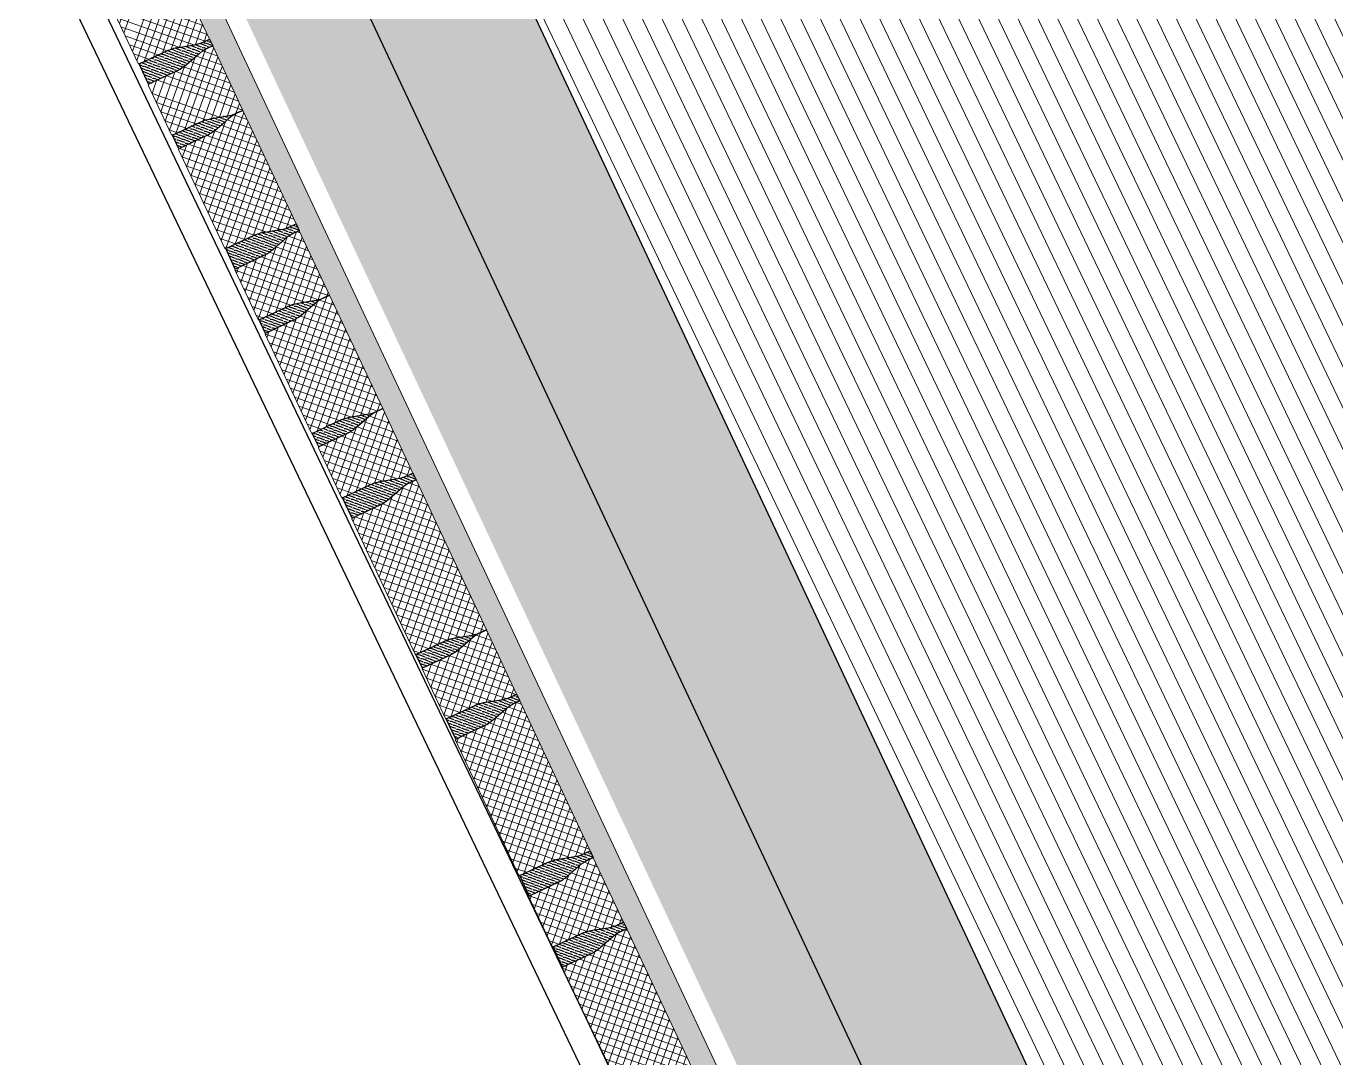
# Model space of a CAD drawing. Header units: metres. Extents: x 679304 to 680626, y 2747329 to 2750056.
# Drawn here: x 679539.808 to 679541.556, y 2747428.371 to 2747429.749 of the extents above; entities that cross this region are included whole.
import ezdxf

# ---------------------------------------------------------------- set-up
doc = ezdxf.new("R2010")
doc.units = ezdxf.units.M
doc.header["$XCLIPFRAME"] = 0
doc.layers.add('-aux', color=50, linetype='Continuous', plot=False)
doc.layers.add('00_Aux', color=5, linetype='Continuous', plot=False)
for name, color, linetype, lineweight in [('02-L-projecció', 6, 'Continuous', 5), ('02-L-seccionat', 4, 'Continuous', 5), ('3-TR Formigó', 252, 'Continuous', 0), ('3-TR terra compactada', 45, 'Continuous', 0), ('3-TR Tot-u', 37, 'Continuous', 0)]:
    doc.layers.add(name, color=color, linetype=linetype, lineweight=lineweight)
doc.layers.add('3-TR tot_u', color=8, linetype='Continuous', lineweight=5, true_color=0x787878)
for name, color, linetype, true_color in [('EIT_3 TR sorra', 9, 'Continuous', 0xd8ceb0), ('SL_TREE_ACACIA_PYCNANTHA', 52, 'Continuous', 0xe0e000), ('SL_TREE_BOMBAX_CEIBA', 24, 'Continuous', 0x8f2400)]:
    doc.layers.add(name, color=color, linetype=linetype, true_color=true_color)
picture_1 = doc.add_image_def('image3.png', size_in_pixel=(1135, 973))
picture_2 = doc.add_image_def('image1.png', size_in_pixel=(900, 793))
pattern_1 = [(44.99999999999999, (-23.39382631517947, 1.082313613733276), (-0.0067351920908019, 0.0067351920908019), []), (134.9999999999999, (-23.39382631517947, 1.082313613733276), (-0.0067351920908019, -0.0067351920908019), [])]
pattern_2 = [(43.98579928974752, (-9.916083514224738, -100.0659737773239), (0.0019272751255601, 0.0066038919240475), [0.0085328125000001, -0.0017065625, 0, -0.0017065625])]
pattern_3 = [(44.99999999999999, (-25.08477401779965, 1.095502013107761), (-0.0067351920908019, 0.0067351920908019), []), (134.9999999999999, (-25.08477401779965, 1.095502013107761), (-0.0067351920908019, -0.0067351920908019), [])]
pattern_4 = [(43.98579928974752, (-10.24227342382073, -100.0634303600527), (0.0019272751255601, 0.0066038919240475), [0.0085328125000001, -0.0017065625, 0, -0.0017065625])]

# ---------------------------------------------------------------- blocks, each defined once
blk = doc.blocks.new('General Section WaterFalls')
at = {"layer": '3-TR Formigó'}
h = blk.add_hatch(dxfattribs=at)
h.set_pattern_fill('ANSI37', color=256, scale=0.003, angle=-18.27604261022104, style=0)
h.set_pattern_definition(pattern_3)
edge = h.paths.add_edge_path()
edge.add_line((19.13039034418762, -30.07346455892548), (19.13045424853233, -30.06526902937479))
edge.add_arc((19.08203816087916, -30.06489151157439), 0.0484175584946718, -0.4467466283651467, 15.55227246631219)
edge.add_line((19.12868297146633, -30.05190992122516), (19.12289822205466, -30.03112444937932))
edge.add_arc((19.17795053776353, -30.01580299017951), 0.0571445933063264, 179.5532518383872, 195.5522709537261, ccw=False)
edge.add_line((19.12080768123269, -30.0153574263677), (19.12112833927205, -29.97423340259147))
edge.add_line((19.1211283383891, -29.9742334021721), (19.12033115755252, -29.97422718670139))
edge.add_line((19.12033115793019, -29.9742271869909), (19.12033773885299, -29.97338313685089))
edge.add_line((19.12033773865551, -29.97338313609362), (18.9207723565081, -29.97182705298926))
edge.add_line((18.92077235644683, -29.97182705393061), (18.92076577401601, -29.97267110455339))
edge.add_line((18.9207657747902, -29.97267110436224), (18.91996859431256, -29.97266488557727))
edge.add_line((18.91996859386563, -29.97266488499008), (18.91964793579487, -30.01378891071754))
edge.add_arc((18.86250508017838, -30.01334335119464), 0.0571445929506114, -16.445762744801584, -0.44674362530588496, ccw=False)
edge.add_line((18.91731178294867, -30.02952141780407), (18.91120361304226, -30.05021416045521))
edge.add_arc((18.95764031261206, -30.0639215381816), 0.0484175517950717, 163.5542356409741, 179.5532547267455)
edge.add_line((18.90922423265874, -30.06354402191937), (18.90916032923386, -30.07173955128344))
edge.add_line((18.90916032902896, -30.07173955114558), (19.13039034317979, -30.07346455900416))
h = blk.add_hatch(dxfattribs=at)
h.set_pattern_fill('ANSI37', color=256, scale=0.003, angle=-18.27604261022104, style=0)
h.set_pattern_definition(pattern_3)
edge = h.paths.add_edge_path()
edge.add_line((19.23535023769364, -30.07428296748549), (19.23541414263063, -30.0660874391112))
edge.add_arc((19.18699804926291, -30.06570992269554), 0.0484175650656768, -0.4467444985335227, 15.55227458735019)
edge.add_line((19.23364286543801, -30.05272832908668), (19.22785811584482, -30.03194285816169))
edge.add_arc((19.28291043126955, -30.01662140060216), 0.057144592462795, 179.5532501677238, 195.5522692723542, ccw=False)
edge.add_line((19.22576757520437, -30.01617583516054), (19.2260882332833, -29.97505181237817))
edge.add_line((19.2260882332921, -29.97505181189627), (19.22529105211981, -29.97504559484348))
edge.add_line((19.22529105190188, -29.97504559485242), (19.2252976337445, -29.97420154452578))
edge.add_line((19.22529763448983, -29.97420154488646), (19.15200206824746, -29.97363003370724))
edge.add_line((19.15200206823647, -29.97363003366627), (19.15199548610178, -29.97447408487725))
edge.add_line((19.15199548611417, -29.97447408479639), (19.15119830482317, -29.974467864762))
edge.add_line((19.15119830472395, -29.97446786449291), (19.15087764706395, -30.01559189231762))
edge.add_arc((19.09373479988426, -30.01514633186161), 0.0571445843056989, -16.445763398510223, -0.4467442706313136, ccw=False)
edge.add_line((19.14854149287566, -30.03132439707406), (19.14243332341143, -30.05201713987123))
edge.add_arc((19.18887002300471, -30.06572451954708), 0.0484175513716403, 163.5542329003365, 179.5532520194679)
edge.add_line((19.14045394351706, -30.06534700049087), (19.14039004112255, -30.07354252970483))
edge.add_line((19.14039004174992, -30.07354253018275), (19.23535023830617, -30.0742829675198))
h = blk.add_hatch(dxfattribs=at)
h.set_pattern_fill('ANSI37', color=256, scale=0.003, angle=-18.27604261022104, style=0)
h.set_pattern_definition(pattern_3)
edge = h.paths.add_edge_path()
edge.add_line((19.46657994901761, -30.07608595211059), (19.46664385347286, -30.06789042259641))
edge.add_arc((19.41822776943445, -30.06751290569082), 0.0484175570857096, -0.4467455132575356, 15.55227361670785)
edge.add_line((19.46487257676199, -30.05453131534159), (19.45908782760688, -30.03374584309009))
edge.add_arc((19.51414014305919, -30.01842438406311), 0.0571445932096191, 179.5532518741258, 195.5522710187067, ccw=False)
edge.add_line((19.45699728745967, -30.01797881955281), (19.45731794549903, -29.97685479577658))
edge.add_line((19.45731794461608, -29.97685479512438), (19.45652076381498, -29.97684857917498))
edge.add_line((19.45652076462284, -29.97684857971035), (19.45652734554563, -29.97600452957033))
edge.add_line((19.45652734581381, -29.97600452927873), (19.25696196344532, -29.97444844610135))
edge.add_line((19.25696196313947, -29.97444844665006), (19.25695538100479, -29.97529249786104))
edge.add_line((19.25695538148284, -29.97529249684885), (19.25615820089466, -29.97528627802738))
edge.add_line((19.25615820055827, -29.97528627887368), (19.255837542523, -30.01641030412246))
edge.add_arc((19.19869468268007, -30.01596474461257), 0.0571445965449275, -16.445761452949228, -0.4467423321606816, ccw=False)
edge.add_line((19.25350138917565, -30.03214281238616), (19.24739321919419, -30.05283555452211))
edge.add_arc((19.2938299193047, -30.06654293183237), 0.048417551663843, 163.5542350946066, 179.5532542443424)
edge.add_line((19.24541383935138, -30.06616541533731), (19.2453499359265, -30.07436094470138))
edge.add_line((19.2453499357216, -30.07436094479635), (19.46657994976189, -30.07608595261842))
h = blk.add_hatch(dxfattribs=at)
h.set_pattern_fill('ANSI37', color=256, scale=0.003, angle=-18.27604261022104, style=0)
h.set_pattern_definition(pattern_3)
edge = h.paths.add_edge_path()
edge.add_line((19.57153984392062, -30.0769043606706), (19.57160374878256, -30.06870883178113))
edge.add_arc((19.52318765548989, -30.06833131634631), 0.0484175650656768, -0.4467444985335227, 15.55227458735019)
edge.add_line((19.56983247166499, -30.05534972273745), (19.56404772214686, -30.03456425232764))
edge.add_arc((19.61910003656521, -30.0192427947186), 0.057144592462795, 179.5532501677238, 195.5522692723542, ccw=False)
edge.add_line((19.56195718189701, -30.01879722834565), (19.5622778398654, -29.97767320552677))
edge.add_line((19.56227783998474, -29.97767320601269), (19.56148065859137, -29.97766698888689))
edge.add_line((19.56148065766319, -29.97766698850319), (19.56148723983745, -29.97682293828607))
edge.add_line((19.56148724071681, -29.97682293783873), (19.48819167447444, -29.97625142665951))
edge.add_line((19.48819167353213, -29.97625142708421), (19.48818509139744, -29.97709547829519))
edge.add_line((19.48818509234115, -29.97709547867998), (19.48738791093961, -29.97708925860909))
edge.add_line((19.48738791048526, -29.97708925837651), (19.48706725282528, -30.01821328620122))
edge.add_arc((19.42992440564558, -30.01776772364974), 0.0571445841313688, -16.44576432809248, -0.44674519530951784, ccw=False)
edge.add_line((19.48473109956831, -30.033945790492), (19.47862293040021, -30.05463853387738))
edge.add_arc((19.52505962923169, -30.06834591319785), 0.0484175513716403, 163.5542329003365, 179.5532520194679)
edge.add_line((19.47664354974404, -30.06796839484014), (19.47657964690736, -30.07616392390807))
edge.add_line((19.47657964704558, -30.07616392383352), (19.57153984407948, -30.07690436083792))
h = blk.add_hatch(dxfattribs=at)
h.set_pattern_fill('ANSI37', color=256, scale=0.003, angle=-18.27604261022104, style=0)
h.set_pattern_definition(pattern_3)
edge = h.paths.add_edge_path()
edge.add_line((19.79276985907927, -30.07862936938181), (19.79283376331344, -30.07043383979462))
edge.add_arc((19.74441767856479, -30.07005632296205), 0.0484175570857096, -0.4467455132575356, 15.55227354001481)
edge.add_line((19.79106248589232, -30.05707473261282), (19.78527773633462, -30.03628926120915))
edge.add_arc((19.84033005591482, -30.02096780296415), 0.0571445955923654, 179.5532491313049, 195.5522682935836, ccw=False)
edge.add_line((19.78318719659, -30.02052223635838), (19.78350785459388, -29.97939821306082))
edge.add_line((19.78350785467774, -29.97939821286127), (19.78271067373061, -29.97939199735404))
edge.add_line((19.78271067328751, -29.97939199674874), (19.78271725398922, -29.97854794653571))
edge.add_line((19.78271725494414, -29.97854794654995), (19.58315187268619, -29.97699186340909))
edge.add_line((19.58315187180415, -29.97699186392129), (19.58314528970495, -29.97783591465358))
edge.add_line((19.58314529014751, -29.97783591481857), (19.58234810981591, -29.97782969559143))
edge.add_line((19.58234811061993, -29.97782969591208), (19.58202745240314, -30.01895372208171))
edge.add_arc((19.52488459367305, -30.01850816048682), 0.0571445944703978, -16.445763722848085, -0.4467446058545761, ccw=False)
edge.add_line((19.57969129784032, -30.03468622919172), (19.57358312807994, -30.05537897140069))
edge.add_arc((19.62001982983202, -30.06908634933643), 0.0484175535404106, 163.5542355749745, 179.5532547029849)
edge.add_line((19.57160374848172, -30.06870883260854), (19.57153984498178, -30.07690436145742))
edge.add_line((19.57153984438628, -30.07690436160192), (19.79276985879368, -30.07862936905483))
h = blk.add_hatch(dxfattribs=at)
h.set_pattern_fill('ANSI37', color=256, scale=0.003, angle=-18.27604261022104, style=0)
h.set_pattern_definition(pattern_3)
edge = h.paths.add_edge_path()
edge.add_line((19.89772975305095, -30.07944777864032), (19.89779365794838, -30.07125224927217))
edge.add_arc((19.84937756694853, -30.07087473524734), 0.0484175636884676, -0.4467428166624156, 15.552276348893)
edge.add_line((19.89602238079533, -30.05789313954301), (19.89023763142322, -30.03710766869104))
edge.add_arc((19.94528994197026, -30.02178621315398), 0.057144588555515, 179.5532499422106, 195.5522690875668, ccw=False)
edge.add_line((19.88814709056169, -30.02134064631537), (19.88846774882213, -29.98021662261215))
edge.add_line((19.88846774958074, -29.98021662305109), (19.88767056818736, -29.98021040592529))
edge.add_line((19.88767056772485, -29.98021040554159), (19.88767714945693, -29.97936635517844))
edge.add_line((19.88767714984715, -29.97936635510996), (19.81438158397189, -29.97879484356158))
edge.add_line((19.81438158405945, -29.97879484435543), (19.81437500192476, -29.97963889556642))
edge.add_line((19.81437500147149, -29.97963889501989), (19.81357782003446, -29.97963267542768))
edge.add_line((19.81357782054692, -29.97963267564774), (19.81325716303296, -30.02075670303027))
edge.add_arc((19.75611431477591, -30.02031113905832), 0.0571445856194023, -16.445765776522194, -0.4467466560666935, ccw=False)
edge.add_line((19.81092100869864, -30.03648920776323), (19.80481283953055, -30.0571819511486))
edge.add_arc((19.85124953882769, -30.07088933093474), 0.0484175513567676, 163.5542323495689, 179.5532514948844)
edge.add_line((19.8028334598057, -30.07051181187853), (19.80276955741119, -30.07870734109248))
edge.add_line((19.80276955664158, -30.07870734110475), (19.89772975341891, -30.07944777851481))
h = blk.add_hatch(dxfattribs=at)
h.set_pattern_fill('ANSI37', color=256, scale=0.003, angle=-18.27604261022104, style=0)
h.set_pattern_definition(pattern_3)
edge = h.paths.add_edge_path()
edge.add_line((20.0652158241719, -30.08075372641906), (20.06527972660189, -30.07255819672643))
edge.add_arc((20.01686363806948, -30.07218067161739), 0.0484175604882649, -0.4467554910224446, 15.55226359628672)
edge.add_line((20.06350845238194, -30.0591990891844), (20.05772370223603, -30.03841361807688))
edge.add_arc((20.11277601588517, -30.02309216023423), 0.0571445910121853, 179.5532510767953, 195.5522702470631, ccw=False)
edge.add_line((20.05563316121698, -30.02264659409411), (20.05595381881416, -29.98152257017185))
edge.add_line((20.05595381883904, -29.98152257036418), (20.05515663748524, -29.98151635423224))
edge.add_line((20.05515663698316, -29.98151635378599), (20.05516321908235, -29.98067230305369))
edge.add_line((20.05516322003678, -29.9806723035872), (19.90934178128313, -29.97953528144097))
edge.add_line((19.90934178046882, -29.97953528119251), (19.90933520073059, -29.98037933368533))
edge.add_line((19.90933520067483, -29.98037933325395), (19.90853801883111, -29.98037311303703))
edge.add_line((19.90853801975027, -29.9803731138818), (19.90821736157305, -30.02149714104529))
edge.add_arc((19.85107451258227, -30.02105157705955), 0.0571445855876494, -16.4457662394492, -0.44674713627517804, ccw=False)
edge.add_line((19.90588120697066, -30.03722964599729), (19.8997730387224, -30.05792238919604))
edge.add_arc((19.94620973570272, -30.07162976963446), 0.0484175493043533, 163.5542296705307, 179.5532487691868)
edge.add_line((19.89779365761205, -30.07125224894844), (19.89772975337789, -30.07944777853563))
edge.add_line((19.89772975305095, -30.07944777864032), (20.06521582403319, -30.08075372708632))
h = blk.add_hatch(dxfattribs=at)
h.set_pattern_fill('ANSI37', color=256, scale=0.003, angle=-18.27604261022104, style=0)
h.set_pattern_definition(pattern_3)
edge = h.paths.add_edge_path()
edge.add_line((20.16017602337524, -30.08149417256936), (20.16023992683561, -30.07329864272662))
edge.add_arc((20.11182383680716, -30.0729211284779), 0.0484175618835268, -0.4467427085410877, 15.55227635368711)
edge.add_line((20.15846864925697, -30.05993953347206), (20.15268390017693, -30.03915406173574))
edge.add_arc((20.20773620856926, -30.02383260522038), 0.057144585751003, 179.5532518318308, 195.5522709720042, ccw=False)
edge.add_line((20.15059335902333, -30.02338704001159), (20.15091401705861, -29.98226301476281))
edge.add_line((20.15091401757672, -29.98226301511749), (20.150116836661, -29.98225679765905))
edge.add_line((20.1501168361865, -29.98225679760799), (20.15012341806869, -29.98141274827522))
edge.add_line((20.15012341877445, -29.98141274787485), (20.07682785253209, -29.98084123669564))
edge.add_line((20.07682785158977, -29.98084123665467), (20.07682127011834, -29.9816852880847))
edge.add_line((20.07682127086446, -29.98168528825045), (20.07602408942743, -29.98167906865824))
edge.add_line((20.07602408947423, -29.98167906887829), (20.07570343103636, -30.02280309497491))
edge.add_arc((20.01856057206169, -30.02235753228888), 0.0571445958158541, -16.44576563420452, -0.4467465110813009, ccw=False)
edge.add_line((20.0733672757633, -30.03853560285643), (20.06725910644101, -30.05922834373889))
edge.add_arc((20.11369581241161, -30.07293572020717), 0.0484175572218081, 163.5542381924124, 179.5532573205607)
edge.add_line((20.06527972733602, -30.07255820627324), (20.06521582409265, -30.08075373471646))
edge.add_line((20.0652158241719, -30.08075373480096), (20.16017602297449, -30.08149417238949))
h = blk.add_hatch(dxfattribs=at)
h.set_pattern_fill('ANSI37', color=256, scale=0.003, angle=-18.27604261022104, style=0)
h.set_pattern_definition(pattern_1)
edge = h.paths.add_edge_path()
edge.add_line((20.33766178926453, -30.08287809160538), (20.33772569180507, -30.07468256194925))
edge.add_arc((20.28930960549041, -30.07430503843352), 0.0484175575277632, -0.4467537853911436, 15.5522653626231)
edge.add_line((20.33595441654325, -30.06132345413789), (20.33016966679994, -30.04053798218253))
edge.add_arc((20.38522197958082, -30.02521652472206), 0.0571445910121853, 179.5532511125338, 195.5522702470631, ccw=False)
edge.add_line((20.32807912537828, -30.02477095928043), (20.32839978301095, -29.98364693487949))
edge.add_line((20.32839978346601, -29.983646934852), (20.32760260185563, -29.98364071912573))
edge.add_line((20.32760260207579, -29.98364071943797), (20.32760918391841, -29.98279666911134))
edge.add_line((20.32760918326676, -29.98279666877352), (20.1817877451368, -29.98165964585247))
edge.add_line((20.18178774649277, -29.98165964521468), (20.18178116642292, -29.98250369759798))
edge.add_line((20.18178116576746, -29.98250369820744), (20.18098398370266, -29.9824974779175))
edge.add_line((20.18098398298025, -29.9824974774383), (20.18066332487809, -30.02362150511698))
edge.add_arc((20.12352047674358, -30.0231759431772), 0.0571445857937323, -16.44576484321192, -0.4467457313884893, ccw=False)
edge.add_line((20.17832717159763, -30.03935401071795), (20.17221900312828, -30.06004675384368))
edge.add_arc((20.21865570079535, -30.07375413551927), 0.0484175509333363, 163.5542296089313, 179.5532487454264)
edge.add_line((20.17023962177336, -30.07337661413476), (20.17017571768523, -30.08157214327978))
edge.add_line((20.17017571767792, -30.08157214289531), (20.33766178854961, -30.08287809130481))
h = blk.add_hatch(dxfattribs=at)
h.set_pattern_fill('ANSI37', color=256, scale=0.003, angle=-18.27604261022104, style=0)
h.set_pattern_definition(pattern_1)
edge = h.paths.add_edge_path()
edge.add_line((20.43262196006253, -30.08362202672288), (20.43268586459284, -30.07542649772389))
edge.add_arc((20.38426977116615, -30.07504898053594), 0.0484175648122754, -0.4467449809364698, 15.55227420628203)
edge.add_line((20.43091458687559, -30.06206738669425), (20.42512983757854, -30.04128191635746))
edge.add_arc((20.48018215270713, -30.02596046077087), 0.057144592462795, 179.5532501677238, 195.5522692723542, ccw=False)
edge.add_line((20.42303929664194, -30.02551489323378), (20.42335995483142, -29.98439087048792))
edge.add_line((20.42335995519534, -29.98439087090082), (20.42256277380196, -29.98438465377502))
edge.add_line((20.42256277333945, -29.98438465315849), (20.42256935529262, -29.98354060286836))
edge.add_line((20.42256935592741, -29.98354060319253), (20.34927378979558, -29.98296909204981))
edge.add_line((20.34927378920838, -29.98296909220517), (20.34926720685261, -29.98381314334313))
edge.add_line((20.34926720801741, -29.98381314356811), (20.34847002694749, -29.98380692360674))
edge.add_line((20.34847002616152, -29.98380692396313), (20.34814936828045, -30.02493095171482))
edge.add_arc((20.29100652178749, -30.02448538946919), 0.0571445840205445, -16.445764324364518, -0.4467451595709804, ccw=False)
edge.add_line((20.34581321431324, -30.04066345607862), (20.33970504492406, -30.06135619939098))
edge.add_arc((20.38614174444228, -30.07506357878447), 0.0484175513716403, 163.5542329003365, 179.5532520616481)
edge.add_line((20.3377256654203, -30.07468606019393), (20.33766176291524, -30.08288158937137))
edge.add_line((20.3376617631875, -30.08288158965297), (20.43262196011086, -30.08362202662086))
h = blk.add_hatch(dxfattribs=at)
h.set_pattern_fill('ANSI37', color=256, scale=0.003, angle=-18.27604261022104, style=0)
h.set_pattern_definition([(44.99999999999999, (-24.44492191774771, 1.090509354835376), (-0.0067351920908019, 0.0067351920908019), []), (134.9999999999999, (-24.44492191774771, 1.090509354835376), (-0.0067351920908019, -0.0067351920908019), [])])
edge = h.paths.add_edge_path()
edge.add_line((20.53758185356855, -30.08444043598138), (20.53764575846598, -30.07624490661323))
edge.add_arc((20.48922966653481, -30.07586739305407), 0.0484175637992918, -0.4467428588427282, 15.55227627219995)
edge.add_line((20.53587448038161, -30.06288579758257), (20.53008973100951, -30.04210032673059))
edge.add_arc((20.5851420420222, -30.0267788709607), 0.057144588555515, 179.5532499422106, 195.5522690875668, ccw=False)
edge.add_line((20.52799919061363, -30.02633330412209), (20.52831984887407, -29.98520928041888))
edge.add_line((20.52831984916702, -29.98520928015933), (20.52752266777364, -29.98520306303353))
edge.add_line((20.52752266731113, -29.98520306334831), (20.52752924904321, -29.98435901298516))
edge.add_line((20.52752924989909, -29.98435901291669), (20.45423368402383, -29.98378750136831))
edge.add_line((20.45423368411139, -29.9837875016965), (20.4542271019767, -29.98463155290748))
edge.add_line((20.45422710105777, -29.98463155236095), (20.45342991962074, -29.98462533276874))
edge.add_line((20.45342992059886, -29.9846253329888), (20.4531092630849, -30.02574936037134))
edge.add_arc((20.39596641436219, -30.02530379779637), 0.0571445856194023, -16.445765776522194, -0.4467466560666935, ccw=False)
edge.add_line((20.45077310875058, -30.04148186556995), (20.44466493958249, -30.06217460895533))
edge.add_arc((20.49110163841397, -30.07588198874146), 0.0484175513567676, 163.5542323495689, 179.5532514948844)
edge.add_line((20.44268555985764, -30.07550446968526), (20.44262165746313, -30.08369999889921))
edge.add_line((20.44262165669352, -30.08369999891147), (20.53758185347085, -30.08444043632154))
at = {"layer": '3-TR terra compactada'}
h = blk.add_hatch(dxfattribs=at)
h.set_pattern_fill('LINE', color=256, scale=0.0075)
h.set_pattern_definition([(360, (-1.593222050461918, -1.450000001117587), (0, 0.0238125), [])])
edge = h.paths.add_edge_path(flags=16)
edge.add_arc((87.91270721703766, -34.89102650922723), 0.0300000000000011, 0, 360)
h.paths.add_polyline_path([(60.86794612370431, -34.06345526850782), (60.86794612370431, -34.8165326055605), (77.28848761087283, -34.81653260439634), (77.28848760994151, -35.96653260430321), (94.02980208816007, -35.96653260337189), (94.02346620196477, -34.53352967253886), (88.77741158520803, -34.42881766473874), (88.7764219455421, -34.4783984052483), (88.67512278445065, -34.85645277681761), (84.06023222394288, -34.76436978625134), (83.96552849235012, -34.41241660504602), (83.95774579746649, -34.38224918977358), (83.95875280490145, -34.33179827523418), (79.98875382728875, -34.25026744417846), (79.98875382775441, -35.78771875007078), (77.43852502759546, -35.78771875007078), (77.43852502852678, -35.43748732609675), (78.61814005719498, -35.43770227907226), (78.05505687510595, -33.4629564518109), (67.10211191978306, -33.3788115279749), (67.01179703883827, -33.17811179091223), (66.85097349714488, -33.17687627975829), (63.56725041614845, -33.15126436809078), (63.56725041707978, -34.70336046814919), (61.01713174395263, -34.70336046768352), (61.0171317444183, -34.35336060426198), (62.10765844490379, -34.35336060402915), (61.58575402200222, -32.50950451311656), (50.68157043308019, -32.42573419259861), (50.59114177431911, -32.2250335814897), (50.42511908290908, -32.2237581287045), (47.14811543934047, -32.19819437991828), (47.14721526950597, -33.38156245509163), (44.99754665372893, -33.38156245509163), (44.99754665279761, -33.03156259073876), (45.56926759378984, -33.03156259120442), (45.14311256445944, -31.55625739693642), (34.2616229839623, -31.47266142093577), (34.17091776337475, -31.2719586850144), (34.00475173024461, -31.27068213094026), (30.72633214015514, -31.24511096207425), (30.72633214108646, -32.37863686797209), (28.57621343620122, -32.37863686820492), (28.57621343526989, -32.02863700361922), (29.14793437626213, -32.02863700361922), (28.72177934786305, -30.55333180958405), (17.8412764519453, -30.4697434140835), (17.68143947003409, -31.50181839196012), (28.27606689184904, -31.50181839149445), (28.27606689091772, -32.61037793336436), (44.44740463607013, -32.61037793196738), (44.44740463700145, -34.06345526920631)])
at = {"layer": '3-TR Tot-u'}
h = blk.add_hatch(dxfattribs=at)
h.set_pattern_fill('EARTH', color=256, scale=0.005, angle=-84.07414778341365)
h.set_pattern_definition([(275.9258522165863, (27.87454973626882, -31.62861592276022), (0.0348582512672567, -0.0283024260194916), [0.03175, -0.03175]), (275.9258522165863, (27.88639236288145, -31.62738670548424), (0.0348582512672567, -0.0283024260194916), [0.03175, -0.03175]), (275.9258522165863, (27.89823498949409, -31.6261574884411), (0.0348582512672567, -0.0283024260194916), [0.03175, -0.03175]), (5.925852216586345, (27.90259227156639, -31.62969529186375), (0.0283024260194916, 0.0348582512672567), [0.03175, -0.03175]), (5.925852216586345, (27.90382148884237, -31.64153791847639), (0.0283024260194916, 0.0348582512672567), [0.03175, -0.03175]), (5.925852216586345, (27.90505070518702, -31.65338054532185), (0.0283024260194916, 0.0348582512672567), [0.03175, -0.03175])])
h.paths.add_polyline_path([(17.8412764519453, -30.4697434140835), (28.72177934786305, -30.55333180958405), (28.80537299579009, -30.84863540693187), (29.57612518081442, -30.84863695688546), (29.57612646790222, -30.55989524768666), (28.95151915913448, -30.5550967627205), (28.89673480344936, -30.35466998582706), (17.74958454584703, -30.26903309766203)])
at = {"layer": '3-TR tot_u'}
h = blk.add_hatch(dxfattribs=at)
h.set_pattern_fill('AR-CONC', color=256, scale=0.00025, angle=90.27678088138285)
h.set_pattern_definition([(158.5528234916038, (-16.42133875610307, 0.9000845635309815), (-0.0107141402033441, 0.0444470353765646), [0.0047625, -0.0523874999999999]), (103.5528234916037, (-16.42133875610307, 0.9000845635309815), (-0.042478511822929, -0.0235505220209913), [0.00381, -0.0419101460424999]), (209.0042681916038, (-16.42223159829154, 0.9037884704302996), (-0.0531926501422366, 0.0208965138611374), [0.0040475022, -0.0445225611499999]), (154.7370234916037, (-16.43337874626741, 0.896043692715466), (-0.0115985479610558, 0.0675920588494506), [0.00714375, -0.0785812499999999]), (205.1883811016037, (-16.43434529751539, 0.90167635679245), (-0.0775261334246027, 0.036585164494883), [0.006071255785, -0.0667839020399999]), (99.73697466160377, (-16.43337874626741, 0.896043692715466), (-0.0775261334227856, 0.036585164499046), [0.0057149917675, -0.0628649329799999]), (129.5528234916037, (-16.43238918390125, 0.9030739036388695), (0.0121775151173545, 0.0440684300330318), [0.0047625, -0.0523875]), (74.55282349160389, (-16.43238918390125, 0.9030739036388695), (-0.0485699864642681, -3.6222662037e-06), [0.00381, -0.0419099999999999]), (180.0042684916038, (-16.43137439107522, 0.9067462740931659), (-0.0363924715453394, 0.0440648076110835), [0.0040475022, -0.0445224844]), (146.0528234916037, (-16.42133875610307, 0.9000845635309815), (-0.0202858755293875, -0.0059938829911168), [0, -0.041402, 0, -0.042545, 0, -0.04206875]), (116.0528234916039, (-16.42133875610307, 0.9000845635309815), (-0.0290587158829416, 0.0078679387732416), [0, -0.024257, 0, -0.0404494999999999, 0, -0.01603375]), (76.05282349160386, (-16.41683318512514, 0.8866599751636385), (-0.0094277576651399, 0.0325917034802938), [0, -0.0158749999999999, 0, -0.0495299999999999, 0, -0.0657224999999997]), (66.05282349160387, (-16.41481274971738, 0.8806399798486381), (-0.0178091657507202, 0.033085210695806), [0, -0.0206375, 0, -0.032893, 0, -0.0466725])])
h.paths.add_polyline_path([(28.89673480344936, -30.35466998582706), (29.07426458364353, -30.20602941629477), (17.68178908992559, -30.11850783950649), (17.74958454584703, -30.26903309766203)])
at = {"layer": 'EIT_3 TR sorra'}
h = blk.add_hatch(dxfattribs=at)
h.set_pattern_fill('ANSI36', color=256, scale=0.001075, angle=-1.014200710252469, style=0, double=1)
h.set_pattern_definition([(43.98579928974752, (-10.57846302911639, -100.0608089673333), (0.0019272751255601, 0.0066038919240475), [0.0085328125000001, -0.0017065625, 0, -0.0017065625])])
edge = h.paths.add_edge_path()
edge.add_line((19.14039001334458, -30.07354602776468), (19.13039031962923, -30.07346805657423))
edge.add_line((19.13039031950757, -30.07346805743873), (19.13045422134936, -30.06527252804224))
edge.add_arc((19.08203814178705, -30.06489500636235), 0.0484175510999571, -0.446751338934207, 15.5522678263878)
edge.add_line((19.12868294492364, -30.0519134211354), (19.12289819546422, -30.0311279453506))
edge.add_arc((19.17795050702989, -30.0158064882271), 0.0571445889772807, 179.5532507954116, 195.5522699282528, ccw=False)
edge.add_line((19.12080765562132, -30.01536092301831), (19.12112834121692, -29.97423340199253))
edge.add_line((19.12112834164872, -29.97423340193927), (19.15119830606554, -29.97446786804589))
edge.add_line((19.15119830565527, -29.97446786798537), (19.15087761895832, -30.01559539011862))
edge.add_arc((19.09373476589098, -30.01514982711524), 0.0571445907652576, -16.445765007244688, -0.4467458632615262, ccw=False)
edge.add_line((19.14854146540165, -30.03132789651863), (19.14243329685316, -30.05202063765664))
edge.add_arc((19.18886999040842, -30.06572801573202), 0.0484175462371067, 163.5542325431677, 179.5532516927069)
edge.add_line((19.14045391697436, -30.06535049760714), (19.14039001355357, -30.07354602844376))
edge.add_line((19.14039001334458, -30.07354602776468), (19.13039031962923, -30.07346805657423))
h = blk.add_hatch(dxfattribs=at)
h.set_pattern_fill('ANSI36', color=256, scale=0.001075, angle=-1.014200710252469, style=0, double=1)
h.set_pattern_definition([(43.98579928974752, (-10.47350313467905, -100.0616273763589), (0.0019272751255601, 0.0066038919240475), [0.0085328125000001, -0.0017065625, 0, -0.0017065625])])
edge = h.paths.add_edge_path()
edge.add_line((19.24534990731627, -30.07436443818733), (19.23535021345488, -30.07428646743905))
edge.add_line((19.23535021347925, -30.07428646739572), (19.23541411557761, -30.06609093759357))
edge.add_arc((19.18699803482741, -30.06571341631934), 0.048417553047475, -0.4467509224718172, 15.55226820266228)
edge.add_line((19.23364283936098, -30.05273183109239), (19.22785808990157, -30.03194635530759))
edge.add_arc((19.28291039867326, -30.01662489864975), 0.0571445854259445, 179.5532509428911, 195.5522700663376, ccw=False)
edge.add_line((19.22576755052432, -30.01617933320813), (19.22608823611992, -29.97505181218235))
edge.add_line((19.22608823608607, -29.97505181236192), (19.25615820050288, -29.97528627846854))
edge.add_line((19.25615820009261, -29.97528627817519), (19.25583751332061, -30.01641379979326))
edge.add_arc((19.19869466172531, -30.01596823777072), 0.0571445890711411, -16.445764951324293, -0.4467458073909256, ccw=False)
edge.add_line((19.25350135937333, -30.0321463062428), (19.24739319101044, -30.0528390479325))
edge.add_arc((19.29382988391444, -30.06654642685317), 0.0484175444620223, 163.554231507632, 179.5532506251202)
edge.add_line((19.24541381141171, -30.06616890663281), (19.24534990795542, -30.0743644379481))
edge.add_line((19.24534990731627, -30.07436443818733), (19.23535021345488, -30.07428646743905))
h = blk.add_hatch(dxfattribs=at)
h.set_pattern_fill('ANSI36', color=256, scale=0.001075, angle=-1.014200710252469, style=0, double=1)
h.set_pattern_definition(pattern_4)
edge = h.paths.add_edge_path()
edge.add_line((19.47657961957157, -30.07616742094979), (19.46657992537855, -30.07608945009199))
edge.add_line((19.46657992480323, -30.07608945062384), (19.46664382690159, -30.06789392082169))
edge.add_arc((19.41822774615139, -30.0675163990818), 0.0484175526514965, -0.4467519294583548, 15.55226721044657)
edge.add_line((19.46487255115062, -30.05453481385484), (19.45908780165572, -30.03374933854873))
edge.add_arc((19.51414011418819, -30.01842788187787), 0.0571445892365172, 179.5532512041429, 195.5522703161055, ccw=False)
edge.add_line((19.45699726231396, -30.01798231620341), (19.4573179480201, -29.97685479521414))
edge.add_line((19.45731794741005, -29.97685479559005), (19.48738791190192, -29.97708926221184))
edge.add_line((19.48738791234791, -29.97708926163614), (19.48706722535483, -30.01821678318119))
edge.add_arc((19.42992437072098, -30.01777122216299), 0.0571445909395877, -16.44576407766249, -0.446744938583322, ccw=False)
edge.add_line((19.48473107116297, -30.03394929040223), (19.47862290261448, -30.05464203154024))
edge.add_arc((19.5250595966354, -30.06834940938279), 0.0484175462371067, 163.5542325431677, 179.5532516927069)
edge.add_line((19.47664352320134, -30.06797189032659), (19.47657961989109, -30.07616742119971))
edge.add_line((19.47657961957157, -30.07616742094979), (19.46657992537855, -30.07608945009199))
h = blk.add_hatch(dxfattribs=at)
h.set_pattern_fill('ANSI36', color=256, scale=0.001075, angle=-1.014200710252469, style=0, double=1)
h.set_pattern_definition(pattern_4)
edge = h.paths.add_edge_path()
edge.add_line((19.57153982063755, -30.07690785918385), (19.5716037223688, -30.06871232975085))
edge.add_arc((19.52318763686344, -30.06833481276408), 0.0484175570539567, -0.4467460800212097, 15.55227308225352)
edge.add_line((19.56983244419098, -30.05535322241485), (19.56404769613314, -30.03456774758333))
edge.add_arc((19.61910001374781, -30.01924629230052), 0.057144593491639, 179.5532483697129, 195.5522674569594, ccw=False)
edge.add_line((19.56195715768263, -30.0188007238321), (19.56227784310079, -29.97767320519971))
edge.add_line((19.56227784231305, -29.97767320484854), (19.58234811154197, -29.97782969976879))
edge.add_line((19.58234811155125, -29.97782970010303), (19.58202742444763, -30.01895722161158))
edge.add_arc((19.52488457597792, -30.01851165853441), 0.0571445857302265, -16.445765776522194, -0.4467466918054015, ccw=False)
edge.add_line((19.57969127083197, -30.03468972700648), (19.57358310242951, -30.05538246770232))
edge.add_arc((19.62001980096102, -30.06908985134214), 0.0484175521388882, 163.554226806694, 179.5532459300276)
edge.add_line((19.57160372054204, -30.06871232786216), (19.5715398197033, -30.07690786053231))
h = blk.add_hatch(dxfattribs=at)
h.set_pattern_fill('ANSI36', color=256, scale=0.001075, angle=-1.014200710252469, style=0, double=1)
h.set_pattern_definition(pattern_2)
edge = h.paths.add_edge_path()
edge.add_line((19.80276952916756, -30.07871083915234), (19.79276983497455, -30.07863286829454))
edge.add_line((19.79276983486488, -30.07863286789507), (19.79283373707379, -30.07043733812942))
edge.add_arc((19.74441765528172, -30.07005981635302), 0.0484175527940736, -0.4467514048749425, 15.55226774490095)
edge.add_line((19.79106246167794, -30.05707823159173), (19.78527771232906, -30.03629275584344))
edge.add_arc((19.84033001819625, -30.02097129775211), 0.0571445846563372, 179.5532531853722, 195.5522722695854, ccw=False)
edge.add_line((19.7831871714443, -30.0205257339403), (19.78350785751755, -29.97939821258187))
edge.add_line((19.7835078574717, -29.97939821262844), (19.81357782188852, -29.97963267873505))
edge.add_line((19.81357782194391, -29.97963267937303), (19.81325713506137, -30.02076020095458))
edge.add_arc((19.75611428078264, -30.0203146385029), 0.0571445907652576, -16.445765007244688, -0.4467458632615262, ccw=False)
edge.add_line((19.8109209802933, -30.03649270767346), (19.80481281189084, -30.0571854483693))
edge.add_arc((19.85124950809404, -30.07089282758534), 0.0484175479675729, 163.5542319264005, 179.553251017822)
edge.add_line((19.80283343186602, -30.07051530806348), (19.80276952866631, -30.07871083897311))
edge.add_line((19.80276952916756, -30.07871083915234), (19.79276983497455, -30.07863286829454))
h = blk.add_hatch(dxfattribs=at)
h.set_pattern_fill('ANSI36', color=256, scale=0.001075, angle=-1.014200710252469, style=0, double=1)
h.set_pattern_definition(pattern_2)
edge = h.paths.add_edge_path()
edge.add_line((19.89772972976789, -30.07945127645508), (19.89779363153462, -30.0712557465434))
edge.add_arc((19.84937754832208, -30.07087822933681), 0.0484175548847904, -0.4467464121227452, 15.5522727059793)
edge.add_line((19.89602235425263, -30.05789664015174), (19.89023760608425, -30.03711116528371))
edge.add_arc((19.9452899210155, -30.02178970724344), 0.0571445926253242, 179.5532506121936, 195.5522697251875, ccw=False)
edge.add_line((19.88814706541598, -30.02134414110333), (19.88846775156837, -29.98021662173263))
edge.add_line((19.88846775190905, -29.98021662188694), (19.90853802110247, -29.98037311728587))
edge.add_line((19.90853802161291, -29.98037311714142), (19.90821733417765, -30.02150063854045))
edge.add_arc((19.8510744869709, -30.02105507464148), 0.0571445837827086, -16.445766183528917, -0.4467470446660968, ccw=False)
edge.add_line((19.90588117949664, -30.03723314264789), (19.89977301113375, -30.05792588433759))
edge.add_arc((19.94620970916003, -30.07163326814771), 0.0484175505247778, 163.554227419061, 179.5532465205517)
edge.add_line((19.89779362920671, -30.07125574466773), (19.89772972818238, -30.07945127678618))
h = blk.add_hatch(dxfattribs=at)
h.set_pattern_fill('ANSI36', color=256, scale=0.001075, angle=-1.014200710252469, style=0, double=1)
h.set_pattern_definition(pattern_2)
edge = h.paths.add_edge_path()
edge.add_line((20.06521579809487, -30.08075722353533), (20.06527970118812, -30.07256169406174))
edge.add_arc((20.01686362130568, -30.07218417548575), 0.0484175524304697, -0.4467477933911309, 15.55227126079629)
edge.add_line((20.06350842537358, -30.05920258746483), (20.05772367713014, -30.03841711208161))
edge.add_arc((20.11277599306777, -30.02309565152973), 0.0571445941498579, 179.5532535447891, 195.5522726350979, ccw=False)
edge.add_line((20.05563313607126, -30.02265008795075), (20.05595382255529, -29.98152256868957))
edge.add_line((20.05595382209867, -29.9815225689672), (20.07602409092907, -29.98167906620782))
edge.add_line((20.07602409087121, -29.98167906654999), (20.07570340409105, -30.02280658522296))
edge.add_arc((20.01856054598466, -30.02236102195457), 0.0571445958158541, -16.44576563420452, -0.4467465110813009, ccw=False)
edge.add_line((20.07336725015193, -30.03853909298778), (20.06725908163893, -30.05923183364711))
edge.add_arc((20.11369577422738, -30.07293921452947), 0.0484175456675741, 163.5542287053945, 179.5532478519013)
edge.add_line((20.06527970125899, -30.07256169291213), (20.06521579872254, -30.0807572240408))
h = blk.add_hatch(dxfattribs=at)
h.set_pattern_fill('ANSI36', color=256, scale=0.001075, angle=-1.014200710252469, style=0, double=1)
h.set_pattern_definition([(43.98579928974752, (-9.548677324317396, -100.0688350817654), (0.0019272751255601, 0.0066038919240475), [0.0085328125000001, -0.0017065625, 0, -0.0017065625])])
edge = h.paths.add_edge_path()
edge.add_line((20.17017571767792, -30.08157214336097), (20.16017602340985, -30.08149417198799))
edge.add_line((20.16017602337524, -30.08149417256936), (20.16023992554866, -30.0732986432824))
edge.add_arc((20.1118238423951, -30.072921120096), 0.0484175543138601, -0.4467525621627644, 15.55226651781234)
edge.add_line((20.15846864972264, -30.05993953580037), (20.1526839000817, -30.03915406093642))
edge.add_arc((20.20773621089757, -30.02383260289207), 0.0571445876233784, 179.5532517402217, 195.5522708379812, ccw=False)
edge.add_line((20.15059335948899, -30.02338703814894), (20.15091404519513, -29.98225951715967))
edge.add_line((20.15091404505074, -29.98225951706991), (20.1809840095781, -29.98249398321302))
edge.add_line((20.18098401045427, -29.98249398334883), (20.1806633234257, -30.02362150537257))
edge.add_arc((20.12352047162131, -30.0231759431772), 0.0571445892137182, -16.445764492125306, -0.4467453629212059, ccw=False)
edge.add_line((20.17832716973499, -30.0393540118821), (20.17221900118649, -30.06004675302011))
edge.add_arc((20.21865569520742, -30.07375413202681), 0.0484175461058781, 163.5542319968001, 179.5532511259432)
edge.add_line((20.17023962084204, -30.07337661180645), (20.17017571775287, -30.08157214275259))
edge.add_line((20.17017571767792, -30.08157214336097), (20.16017602340985, -30.08149417198799))
h = blk.add_hatch(dxfattribs=at)
h.set_pattern_fill('ANSI36', color=256, scale=0.001075, angle=-1.014200710252469, style=0, double=1)
h.set_pattern_definition([(43.98579928974752, (-9.643637548666447, -100.0680981425102), (0.0019272751255601, 0.0066038919240475), [0.0085328125000001, -0.0017065625, 0, -0.0017065625])])
edge = h.paths.add_edge_path()
edge.add_line((20.33766176365316, -30.08288158872165), (20.33772566685695, -30.07468605928457))
edge.add_arc((20.2893095863983, -30.07430853997357), 0.0484175521770683, -0.4467482757942562, 15.55227080303496)
edge.add_line((20.33595439046621, -30.06132695265114), (20.33016964222277, -30.04054147726793))
edge.add_arc((20.3852219581604, -30.02522001648322), 0.0571445942156798, 179.5532539892589, 195.5522731529118, ccw=False)
edge.add_line((20.32807910069823, -30.02477445383556), (20.32839978740335, -29.9836469346474))
edge.add_line((20.3283997871913, -29.98364693461918), (20.34847005605719, -29.98380343138112))
edge.add_line((20.34847005596384, -29.98380343033932), (20.3481493689271, -30.02493094941796))
edge.add_arc((20.29100651061162, -30.02448538667522), 0.0571445958158541, -16.44576563420452, -0.4467465110813009, ccw=False)
edge.add_line((20.3458132147789, -30.04066345840693), (20.33970504648698, -30.06135619913927))
edge.add_arc((20.38614173885435, -30.07506357994862), 0.0484175454051169, 163.5542276126592, 179.553246760554)
edge.add_line((20.33772566495463, -30.07468605739996), (20.33766176252873, -30.08288158856514))
h = blk.add_hatch(dxfattribs=at)
h.set_pattern_fill('ANSI36', color=256, scale=0.001075, angle=-1.014200710252469, style=0, double=1)
h.set_pattern_definition([(43.98579928974752, (-9.276231414172798, -100.070966434665), (0.0019272751255601, 0.0066038919240475), [0.0085328125000001, -0.0017065625, 0, -0.0017065625])])
edge = h.paths.add_edge_path()
edge.add_line((20.4426216292195, -30.0837034964934), (20.43262193502649, -30.0836255256356))
edge.add_line((20.43262193491683, -30.08362552570179), (20.43268583712573, -30.07542999593614))
edge.add_arc((20.38426975626498, -30.07505247369409), 0.0484175527940736, -0.4467514048749425, 15.55226774490095)
edge.add_line((20.43091456079856, -30.06207088846713), (20.42512981144968, -30.04128541271884))
edge.add_arc((20.48018211917952, -30.02596395509318), 0.0571445846563372, 179.5532531853722, 195.5522722695854, ccw=False)
edge.add_line((20.42303927056491, -30.02551839174703), (20.42335995663817, -29.98439087038859))
edge.add_line((20.42335995752365, -29.98439087090082), (20.45342992194046, -29.98462533700744))
edge.add_line((20.45342992153019, -29.98462533694692), (20.45310923464764, -30.02575285852848))
edge.add_arc((20.39596638130024, -30.02530729607679), 0.0571445907652576, -16.445765007244688, -0.4467458632615262, ccw=False)
edge.add_line((20.4507730808109, -30.04148536524736), (20.44466491240844, -30.06217810594319))
edge.add_arc((20.49110160861165, -30.0758854849264), 0.048417547851217, 163.5542319308005, 179.5532510600023)
edge.add_line((20.4426855314523, -30.07550796540454), (20.44262162825259, -30.08370349631417))
edge.add_line((20.4426216292195, -30.0837034964934), (20.43262193502649, -30.0836255256356))
h = blk.add_hatch(dxfattribs=at)
h.set_pattern_fill('ANSI36', color=256, scale=0.001075, angle=-1.014200710252469, style=0, double=1)
h.set_pattern_definition([(62.26184189996857, (51.65618912968785, 217.9220343257766), (-0.0002408934137097, 0.0068751544213446), [0.0085328125000001, -0.0017065625, 0, -0.0017065625])])
h.paths.add_polyline_path([(17.68118957895785, -30.093503233511), (29.07426458550617, -30.18102941382676), (29.07449839450419, -30.15103024290875), (17.68115054583177, -30.06226211832836)])
at = {"layer": '-aux'}
for points in [[(19.14039001334458, -30.07354602776468), (19.13039031950757, -30.07346805743873), (19.13045422080904, -30.06527252681554, 0.0699225111475427), (19.12868294492364, -30.0519134211354), (19.12289819680154, -30.03112794505432, -0.0699225111480096), (19.12080765562132, -30.01536092301831), (19.12112834164872, -29.97423340193927), (19.15119830565527, -29.97446786798537), (19.15087761962786, -30.01559539046139, -0.0699225111484148), (19.14854146540165, -30.03132789651863), (19.14243329595774, -30.05202063731849, 0.0699225111479849), (19.14045391697436, -30.06535049760714), (19.14039001334458, -30.07354602776468), (19.13039031950757, -30.07346805743873)], [(19.24534990731627, -30.07436443818733), (19.23535021347925, -30.07428646739572), (19.23541411571205, -30.06609093700536, 0.0699225111475427), (19.23364283936098, -30.05273183109239), (19.22785809077322, -30.03194635501131, -0.0699225111480096), (19.22576755052432, -30.01617933320813), (19.22608823608607, -29.97505181236192), (19.25615820009261, -29.97528627817519), (19.25583751359954, -30.01641379995272, -0.0699225111484148), (19.25350135937333, -30.0321463062428), (19.24739319086075, -30.05283904727548, 0.0699225111479849), (19.24541381141171, -30.06616890663281), (19.24534990731627, -30.07436443818733), (19.23535021347925, -30.07428646739572)], [(19.47657961957157, -30.07616742094979), (19.46657992480323, -30.07608945062384), (19.46664382750168, -30.06789392093196, 0.0699225111475427), (19.46487255115062, -30.05453481385484), (19.45908780163154, -30.03374933917076, -0.0699225111480096), (19.45699726231396, -30.01798231620341), (19.45731794741005, -29.97685479559005), (19.48738791234791, -29.97708926163614), (19.48706722492352, -30.01821678387933, -0.0699225111484148), (19.48473107116297, -30.03394929040223), (19.47862290311604, -30.05464203143493, 0.0699225111479849), (19.47664352320134, -30.06797189032659), (19.47657961957157, -30.07616742094979), (19.46657992480323, -30.07608945062384)], [(19.57153981970623, -30.07690786011517), (19.57153982063755, -30.07690785918385), (19.57160372240469, -30.06871232995763, 0.0699225111475427), (19.56983244419098, -30.05535322241485), (19.56404769653454, -30.03456774749793, -0.0699225111480096), (19.56195715768263, -30.0188007238321), (19.56227784231305, -29.97767320484854), (19.58234811155125, -29.97782970010303), (19.58202742505818, -30.01895722164773, -0.0699225111484148), (19.57969127083197, -30.03468972700648), (19.57358310138807, -30.05538246687502, 0.0699225111479849), (19.57160372054204, -30.06871232786216), (19.57153981970623, -30.07690786011517), (19.57153982063755, -30.07690785918385)], [(19.80276952916756, -30.07871083915234), (19.79276983486488, -30.07863286789507), (19.79283373616636, -30.0704373375047, 0.0699225111475427), (19.79106246167794, -30.05707823159173), (19.78527771122753, -30.03629275597632, -0.0699225111480096), (19.7831871714443, -30.0205257339403), (19.7835078574717, -29.97939821262844), (19.81357782194391, -29.97963267937303), (19.81325713451951, -30.02076020045206, -0.0699225111484148), (19.8109209802933, -30.03649270767346), (19.80481281271204, -30.05718544824049, 0.0699225111479849), (19.80283343186602, -30.07051530806348), (19.80276952916756, -30.07871083915234), (19.79276983486488, -30.07863286789507)], [(19.89772972883656, -30.0794512773864), (19.89772972976789, -30.07945127645508), (19.89779363106936, -30.07125574653037, 0.0699225111475427), (19.89602235425263, -30.05789664015174), (19.89023760613054, -30.03711116453633, -0.0699225111480096), (19.88814706541598, -30.02134414110333), (19.88846775190905, -29.98021662188694), (19.90853802161291, -29.98037311714142), (19.90821733465418, -30.02150063845329, -0.0699225111484148), (19.90588117949664, -30.03723314264789), (19.89977301098406, -30.0579258846119, 0.0699225111479849), (19.89779362920671, -30.07125574466773), (19.89772972883656, -30.0794512773864), (19.89772972976789, -30.07945127645508)], [(20.06521579809487, -30.08075722423382), (20.06521579809487, -30.08075722353533), (20.06527970219031, -30.07256169384346, 0.0699225111475427), (20.06350842537358, -30.05920258746483), (20.05772367678583, -30.03841711231507, -0.0699225111480096), (20.05563313607126, -30.02265008795075), (20.05595382209867, -29.9815225689672), (20.07602409087121, -29.98167906654999), (20.07570340530947, -30.02280658483505, -0.0699225111484148), (20.07336725015193, -30.03853909298778), (20.06725908117369, -30.05923183308914, 0.0699225111479849), (20.06527970125899, -30.07256169291213), (20.06521579809487, -30.08075722423382), (20.06521579809487, -30.08075722353533)], [(20.17017571767792, -30.08157214336097), (20.16017602337524, -30.08149417256936), (20.16023992514238, -30.07329864264466, 0.0699225111475427), (20.15846864972264, -30.05993953580037), (20.15268390066922, -30.03915406041779, -0.0699225111480096), (20.15059335948899, -30.02338703814894), (20.15091404505074, -29.98225951706991), (20.18098401045427, -29.98249398334883), (20.18066332349554, -30.02362150559202, -0.0699225111484148), (20.17832716973499, -30.0393540118821), (20.1722190012224, -30.06004675244913, 0.0699225111479849), (20.17023962084204, -30.07337661180645), (20.17017571767792, -30.08157214336097), (20.16017602337524, -30.08149417256936)], [(20.3376617631875, -30.08288158895448), (20.33766176365316, -30.08288158872165), (20.33772566681728, -30.07468605902977, 0.0699225111475427), (20.33595439046621, -30.06132695265114), (20.33016964280978, -30.04054147703573, -0.0699225111480096), (20.32807910069823, -30.02477445383556), (20.3283997871913, -29.98364693461918), (20.34847005596384, -29.98380343033932), (20.34814936900511, -30.02493094955571, -0.0699225111484148), (20.3458132147789, -30.04066345840693), (20.33970504673198, -30.06135619850829, 0.0699225111479849), (20.33772566495463, -30.07468605739996), (20.3376617631875, -30.08288158895448), (20.33766176365316, -30.08288158872165)], [(20.4426216292195, -30.0837034964934), (20.43262193491683, -30.08362552570179), (20.43268583668396, -30.07542999554426, 0.0699225111475427), (20.43091456079856, -30.06207088846713), (20.42512981174514, -30.04128541378304, -0.0699225111480096), (20.42303927056491, -30.02551839174703), (20.42335995752365, -29.98439087090082), (20.45342992153019, -29.98462533694692), (20.4531092341058, -30.02575285849161, -0.0699225111484148), (20.4507730808109, -30.04148536524736), (20.44466491229832, -30.06217810534872, 0.0699225111479849), (20.4426855314523, -30.07550796540454), (20.4426216292195, -30.0837034964934), (20.43262193491683, -30.08362552570179)]]:
    blk.add_lwpolyline(points, format="xyb", dxfattribs=at)
at = {"layer": '00_Aux'}
blk.add_lwpolyline([(17.8412764519453, -30.4697434140835), (28.72177934786305, -30.55333180958405), (28.80537299579009, -30.84863540693187), (29.57612518081442, -30.84863695688546), (29.57612646790222, -30.55989524768666), (28.95151915913448, -30.5550967627205), (28.89673480344936, -30.35466998582706), (17.74958454584703, -30.26903309766203)], close=True, dxfattribs=at)
at = {"layer": '02-L-projecció'}
for points in [[(17.68118957895785, -30.093503233511), (29.07426458597183, -30.18102941475809)], [(14.41066232090816, -30.24338215566241), (28.89673480344936, -30.35466998582706)], [(44.44740463607013, -32.61037793196738), (28.27606689091772, -32.61037793336436), (28.27606689184904, -31.50181839149445), (17.68143947003409, -31.50181839196012), (17.8412764519453, -30.4697434140835), (28.72177934786305, -30.55333180958405), (29.14793437626213, -32.02863700361922), (28.57621343526989, -32.02863700361922), (28.57621343620122, -32.37863686820492), (30.72633214108646, -32.37863686797209), (30.72633214015514, -31.24511096207425), (34.00475173024461, -31.27068213094026)], [(17.8412764519453, -30.4697434140835), (28.72177934786305, -30.55333180958405)]]:
    blk.add_lwpolyline(points, dxfattribs=at)
at = {"layer": '02-L-seccionat'}
for points in [[(19.13039034418762, -30.07346455892548), (19.1304542478174, -30.06526902969927, 0.0699225111487571), (19.12868297146633, -30.05190992122516), (19.12289822241291, -30.0311244498007, -0.0699225111482901), (19.12080768123269, -30.0153574263677), (19.1211283383891, -29.9742334021721), (19.12033115793019, -29.9742271869909), (19.12033773865551, -29.97338313609362), (18.92077235644683, -29.97182705393061), (18.9207657747902, -29.97267110436224), (18.91996859386563, -29.97266488499008), (18.91964793624356, -30.01378891058266, -0.0699225111482901), (18.91731178294867, -30.02952141780407), (18.9112036130391, -30.0502141606994, 0.0699225111487571), (18.90922423265874, -30.06354402191937), (18.90916032902896, -30.07173955114558)], [(19.23535023769364, -30.07428296748549), (19.2354141427204, -30.06608743872494, 0.0699225111487571), (19.23364286543801, -30.05272832908668), (19.22785811498761, -30.03194285789505, -0.0699225111482901), (19.22576757520437, -30.01617583516054), (19.2260882332921, -29.97505181189627), (19.22529105190188, -29.97504559485242), (19.22529763448983, -29.97420154488646), (19.15200206823647, -29.97363003366627), (19.15199548611417, -29.97447408479639), (19.15119830472395, -29.97446786449291), (19.15087764663622, -30.01559189264663, -0.0699225111482901), (19.14854149287566, -30.03132439707406), (19.14243332436308, -30.05201713973657, 0.0699225111487571), (19.14045394351706, -30.06534700049087), (19.14039004174992, -30.07354253018275)], [(19.46657994901761, -30.07608595211059), (19.46664385451004, -30.06789042335004, 0.0699225111487571), (19.46487257676199, -30.05453131534159), (19.45908782724291, -30.03374584345147, -0.0699225111482901), (19.45699728745967, -30.01797881955281), (19.45731794461608, -29.97685479512438), (19.45652076462284, -29.97684857971035), (19.45652734581381, -29.97600452927873), (19.25696196313947, -29.97444844665006), (19.25695538148284, -29.97529249684885), (19.25615820055827, -29.97528627887368), (19.25583754247054, -30.01641030423343, -0.0699225111482901), (19.25350138917565, -30.03214281238616), (19.24739321880042, -30.05283555481583, 0.0699225111487571), (19.24541383935138, -30.06616541533731), (19.2453499357216, -30.07436094479635)], [(19.57153984392062, -30.0769043606706), (19.57160374894738, -30.06870883167721, 0.0699225111487571), (19.56983247166499, -30.05534972273745), (19.56404772168025, -30.03456425247714, -0.0699225111482901), (19.56195718189701, -30.01879722834565), (19.56227783998474, -29.97767320601269), (19.56148065766319, -29.97766698850319), (19.56148724071681, -29.97682293783873), (19.48819167353213, -29.97625142708421), (19.48818509234115, -29.97709547867998), (19.48738791048526, -29.97708925837651), (19.48706725332886, -30.01821328653023, -0.0699225111482901), (19.48473109956831, -30.033945790492), (19.4786229301244, -30.05463853431866, 0.0699225111487571), (19.47664354974404, -30.06796839484014), (19.47657964704558, -30.07616392383352)], [(19.79276985907927, -30.07862936938181), (19.79283376410603, -30.07043383992277, 0.0699225111487571), (19.79106248589232, -30.05707473261282), (19.78527773637324, -30.03628926048987, -0.0699225111482901), (19.78318719659, -30.02052223635838), (19.78350785467774, -29.97939821286127), (19.78271067328751, -29.97939199674874), (19.78271725494414, -29.97854794654995), (19.58315187180415, -29.97699186392129), (19.58314529014751, -29.97783591481857), (19.58234811061993, -29.97782969591208), (19.58202745160088, -30.01895372150466, -0.0699225111482901), (19.57969129784032, -30.03468622919172), (19.57358312793076, -30.05537897092291, 0.0699225111487571), (19.57160374848172, -30.06870883260854), (19.57153984438628, -30.07690436160192)], [(19.89772975305095, -30.07944777864032), (19.89779365854338, -30.07125224918127, 0.0699225111487571), (19.89602238079533, -30.05789313954301), (19.89023763174191, -30.03710766881705, -0.0699225111482901), (19.88814709056169, -30.02134064631537), (19.88846774958074, -29.98021662305109), (19.88767056772485, -29.98021040554159), (19.88767714984715, -29.97936635510996), (19.81438158405945, -29.97879484435543), (19.81437500147149, -29.97963889501989), (19.81357782054692, -29.97963267564774), (19.81325716292485, -30.02075670240447, -0.0699225111482901), (19.81092100869864, -30.03648920776323), (19.80481283972039, -30.05718195065856, 0.0699225111487571), (19.8028334598057, -30.07051181187853), (19.80276955664158, -30.07870734110475)], [(20.0652158241719, -30.08075372641906), (20.0652797264047, -30.07255819719285, 0.0699225111487571), (20.06350845238194, -30.0591990891844), (20.05772370146587, -30.03841361729428, -0.0699225111482901), (20.05563316121698, -30.02264659409411), (20.05595381883904, -29.98152257036418), (20.05515663698316, -29.98151635378599), (20.05516322003678, -29.9806723035872), (19.90934178046882, -29.97953528119251), (19.90933520067483, -29.98037933325395), (19.90853801975027, -29.9803731138818), (19.90821736119687, -30.02149714063853, -0.0699225111482901), (19.90588120697066, -30.03722964599729), (19.89977303892374, -30.05792238959112, 0.0699225111487571), (19.89779365761205, -30.07125224894844), (19.89772975305095, -30.07944777864032)], [(20.16017602337524, -30.08149417256936), (20.16023992700502, -30.07329864241183, 0.0699225111487571), (20.15846864925697, -30.05993953347206), (20.15268390020356, -30.03915406158194, -0.0699225111482901), (20.15059335902333, -30.02338704001159), (20.15091401757672, -29.98226301511749), (20.1501168361865, -29.98225679760799), (20.15012341877445, -29.98141274787485), (20.07682785158977, -29.98084123665467), (20.07682127086446, -29.98168528825045), (20.07602408947423, -29.98167906887829), (20.07570343045518, -30.02280309447087, -0.0699225111482901), (20.0733672757633, -30.03853560285643), (20.06725910678506, -30.05922834365629, 0.0699225111487571), (20.06527972733602, -30.07255820627324), (20.0652158241719, -30.08075373480096)], [(20.33766178926453, -30.08287809160538), (20.33772569103167, -30.07468256214634, 0.0699225111487571), (20.33595441654325, -30.06132345413789), (20.33016966702417, -30.04053798317909, -0.0699225111482901), (20.32807912537828, -30.02477095928043), (20.32839978346601, -29.983646934852), (20.32760260207579, -29.98364071943797), (20.32760918326676, -29.98279666877352), (20.18178774649277, -29.98165964521468), (20.18178116576746, -29.98250369820744), (20.18098398298025, -29.9824974774383), (20.18066332582384, -30.02362150535919, -0.0699225111482901), (20.17832717159763, -30.03935401071795), (20.17221900355071, -30.06004675384611, 0.0699225111487571), (20.17023962177336, -30.07337661413476), (20.17017571767792, -30.08157214289531)], [(20.43262196006253, -30.08362202672288), (20.43268586415798, -30.07542649703101, 0.0699225111487571), (20.43091458687559, -30.06206738669425), (20.42512983782217, -30.04128191666678, -0.0699225111482901), (20.42303929664194, -30.02551489323378), (20.42335995519534, -29.98439087090082), (20.42256277333945, -29.98438465315849), (20.42256935592741, -29.98354060319253), (20.34927378920838, -29.98296909220517), (20.34926720801741, -29.98381314356811), (20.34847002616152, -29.98380692396313), (20.34814936900511, -30.02493095071987, -0.0699225111482901), (20.34581321431324, -30.04066345607862), (20.33970504580066, -30.06135619920679, 0.0699225111487571), (20.3377256654203, -30.07468606019393), (20.3376617631875, -30.08288158965297)], [(20.53758185356855, -30.08444043598138), (20.53764575812966, -30.076244906988, 0.0699225111487571), (20.53587448038161, -30.06288579758257), (20.53008973086253, -30.0421003268566, -0.0699225111482901), (20.52799919061363, -30.02633330412209), (20.52831984916702, -29.98520928015933), (20.52752266731113, -29.98520306334831), (20.52752924989909, -29.98435901291669), (20.45423368411139, -29.9837875016965), (20.45422710105777, -29.98463155236095), (20.45342992059886, -29.9846253329888), (20.4531092629768, -30.02574936021119, -0.0699225111482901), (20.45077310875058, -30.04148186556995), (20.44466493930668, -30.06217460869812, 0.0699225111487571), (20.44268555985764, -30.07550446968526), (20.44262165669352, -30.08369999891147)]]:
    blk.add_lwpolyline(points, format="xyb", close=True, dxfattribs=at)
blk = doc.blocks.new('ACACIA_PYCNANTHA_')
image = blk.add_image(picture_2, insert=(-6.431672699195633, 0), size_in_units=(12.86334539839125, 11.334036556582513), dxfattribs=dict(fade=19))
image.set_boundary_path([(-0.5, -0.5), (899.5, 792.4999999999999)])
image.dxf.clipping = 0
image.dxf.flags = 15

msp = doc.modelspace()

# ---------------------------------------------------------------- block references
at = {"rotation": 115.5575828871377}
msp.add_blockref('General Section WaterFalls', (679521.7318272467, 2747398.310749386), dxfattribs=at)
at = {"layer": 'SL_TREE_ACACIA_PYCNANTHA', "xscale": 0.8700474769190634, "yscale": 0.8700474769190634, "zscale": 0.8700474769190634, "rotation": 115.5482287746755}
msp.add_blockref('ACACIA_PYCNANTHA_', (679539.7284672408, 2747430.154267805), dxfattribs=at)

# ---------------------------------------------------------------- pictures from other files: only their frames are drawn
at = {"layer": 'SL_TREE_BOMBAX_CEIBA'}
image = msp.add_image(picture_1, insert=(679543.100386606, 2747423.020041606), size_in_units=(12.70678648439029, 10.893130616133703), rotation=115.54822877467521, dxfattribs=dict(at, fade=53))
image.set_boundary_path([(-0.5, -0.5), (1134.5, 972.4999999999999)])
image.dxf.clipping = 0
image.dxf.flags = 15

doc.saveas('drawing.dxf')
